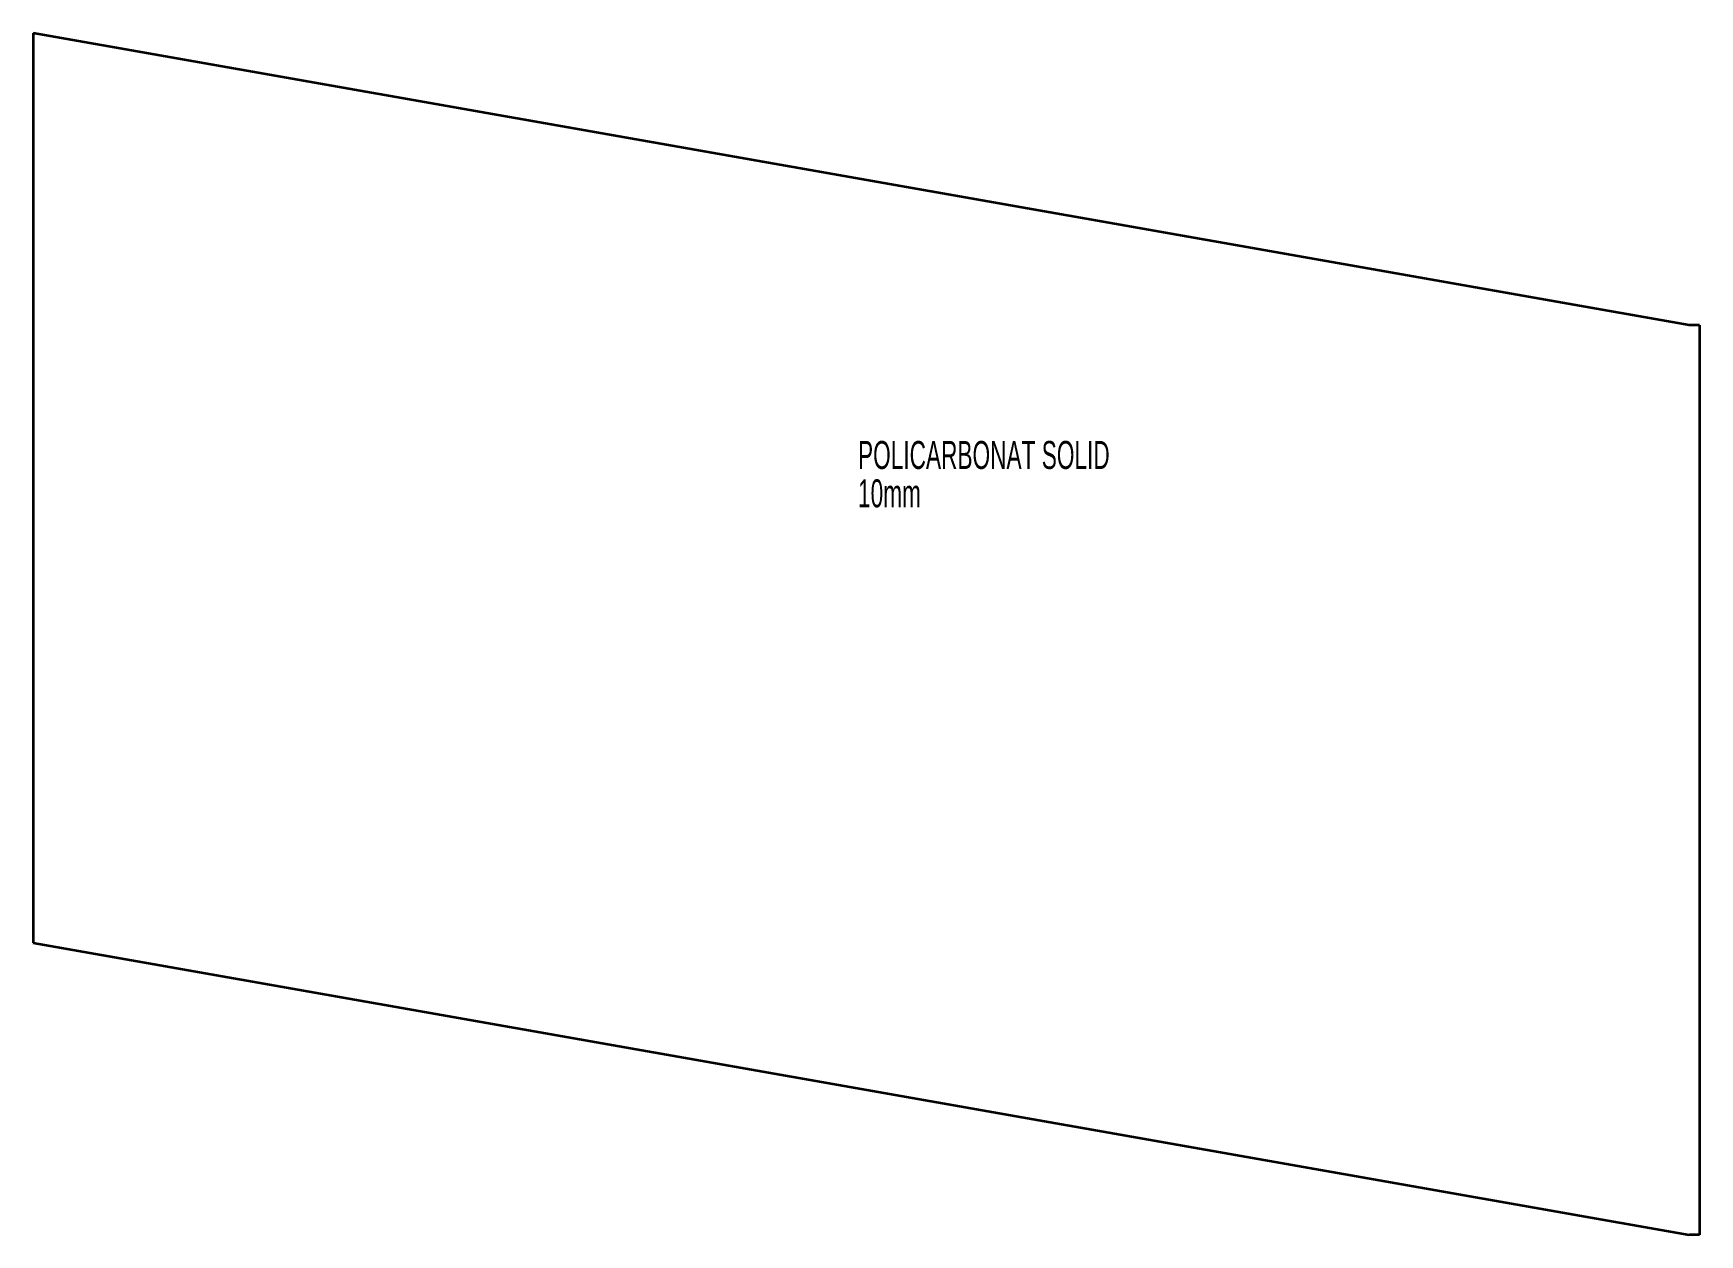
# Model space of a CAD drawing. Header units: millimetres. Extents: x -1893 to -318, y -307 to 829.
import ezdxf

# ---------------------------------------------------------------- set-up
doc = ezdxf.new("R2010")
doc.units = ezdxf.units.MM
doc.styles.add('SLDTEXTSTYLE0', font='TXT', dxfattribs={"width": 0.605})

# ---------------------------------------------------------------- blocks, each defined once
blk = doc.blocks.new('SW_NOTE_0')
at = {"color": 0, "linetype": 'Continuous', "lineweight": 0, "attachment_point": 1, "style": 'SLDTEXTSTYLE0'}
for s, insert, char_height in [('POLICARBONAT SOLID', (0, 34.1), 26.458), ('10mm', (0, -2.2), 26.46)]:
    blk.add_mtext(s, dxfattribs=dict(at, insert=insert, char_height=char_height))

msp = doc.modelspace()

# ---------------------------------------------------------------- linework, layer by layer
at = {"color": 7, "linetype": 'Continuous', "lineweight": 35}
for p, q in [((-328.2, 552.7), (-1893.2, 828.7)), ((-1893.2, 828.7), (-1893.2, -31.3)), ((-318.2, 552.7), (-328.2, 552.7)), ((-318.2, 552.7), (-318.2, -307.3)), ((-1893.2, -31.3), (-328.2, -307.3)), ((-318.2, -307.3), (-328.2, -307.3))]:
    msp.add_line(p, q, dxfattribs=at)

# ---------------------------------------------------------------- block references
at = {"color": 7, "linetype": 'Continuous', "lineweight": 0}
msp.add_blockref('SW_NOTE_0', (-1113.7, 409.1), dxfattribs=at)

doc.saveas('drawing.dxf')
